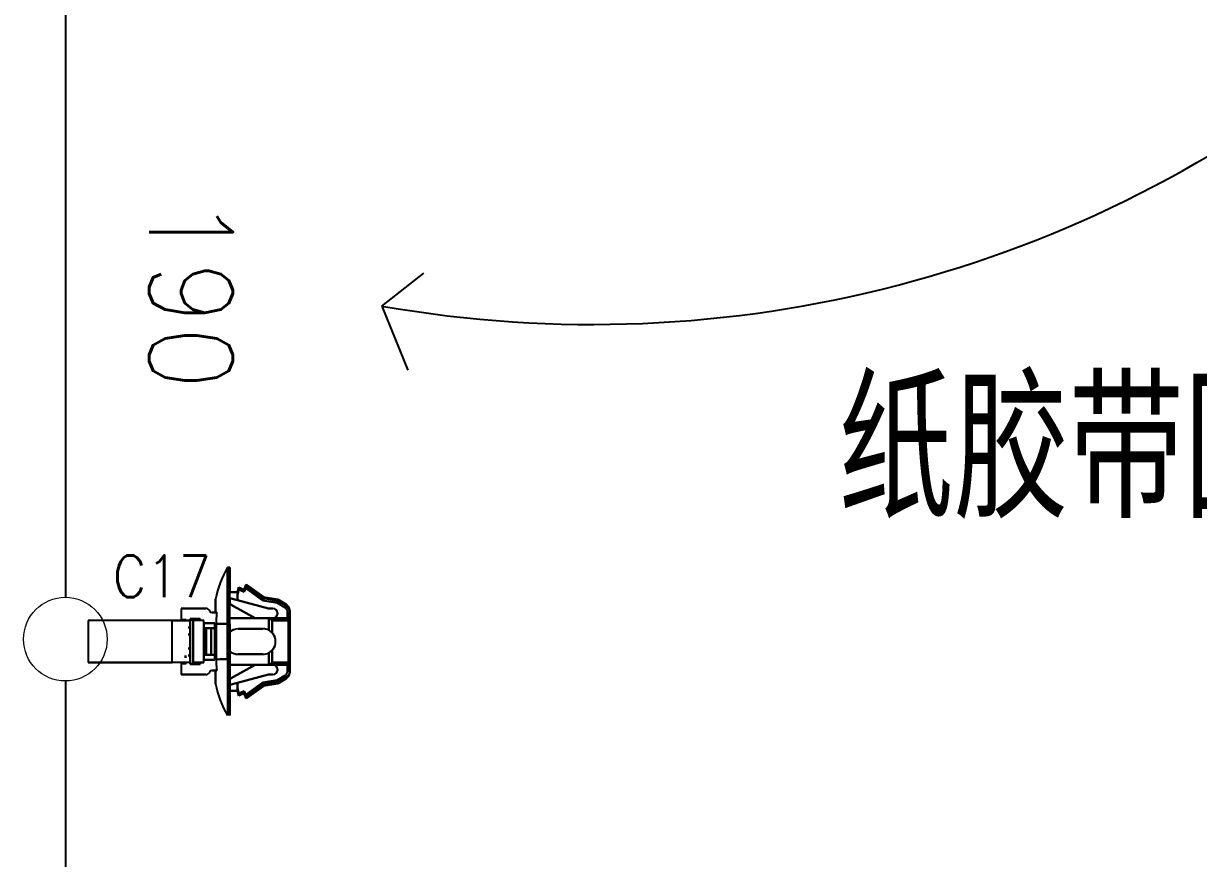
# Model space of a CAD drawing. Header units: inches. Extents: x 47316 to 59086, y 3141 to 11743.
# Drawn here: x 50938.4 to 51008.5, y 4554.4 to 4604.3 of the extents above; entities that cross this region are included whole.
import ezdxf

# ---------------------------------------------------------------- set-up
doc = ezdxf.new("R2010")
doc.units = ezdxf.units.IN
doc.header["$MEASUREMENT"] = 0
doc.layers.add('_BLACK_HOLE', color=7, linetype='Continuous')
doc.styles.add('MtX_SimSun', font='')
doc.styles.get("Standard").update_dxf_attribs({"font": ''})
doc.styles.get('MtX_SimSun').set_extended_font_data('SimSun')
doc.styles.get('Standard').set_extended_font_data('SimSun')
doc.linetypes.add('_VH_OTCON', pattern='A,0.0001,[7,VeSys.shx,S=0.1,R=0,X=0,Y=0],-0.4,[7,VeSys.shx,S=0.1,R=0,X=0,Y=0],-0.4,["X",Standard,S=1,R=0,X=-0.5,Y=-0.5],-0.0001,[7,VeSys.shx,S=0.1,R=0,X=0,Y=0],-0.4', length=1.2002)

msp = doc.modelspace()

# ---------------------------------------------------------------- linework, layer by layer
at = {"layer": '_BLACK_HOLE', "linetype": '_VH_OTCON', "lineweight": -3, "ltscale": 5}
for p, q in [((50940.86, 4607.647), (50940.856, 4570.051)), ((50940.855, 4565.051), (50940.855, 4524.049))]:
    msp.add_line(p, q, dxfattribs=at)
at = {"layer": '_BLACK_HOLE', "lineweight": -2}
for q in [(50962.266, 4589.429), (50961.304, 4583.616)]:
    msp.add_line((50959.765, 4587.455), q, dxfattribs=at)
at = {"layer": '_BLACK_HOLE', "ltscale": 0.0075}
for p, q in [((50950.548, 4571.83), (50950.674, 4571.83)), ((50950.674, 4571.83), (50950.548, 4571.83)), ((50954.253, 4569.151), (50954.126, 4569.151)), ((50954.253, 4569.151), (50954.126, 4569.151)), ((50948.19, 4568.251), (50948.317, 4568.251)), ((50948.317, 4568.251), (50948.19, 4568.251)), ((50950.674, 4568.462), (50950.548, 4568.462)), ((50950.548, 4568.462), (50950.674, 4568.462)), ((50948.317, 4567.83), (50948.19, 4567.83)), ((50948.19, 4567.83), (50948.317, 4567.83)), ((50948.023, 4566.57), (50948.023, 4566.443)), ((50948.023, 4566.443), (50948.023, 4566.57)), ((50948.19, 4566.989), (50948.317, 4566.989)), ((50948.317, 4566.989), (50948.19, 4566.989)), ((50948.317, 4566.568), (50948.19, 4566.568)), ((50948.19, 4566.568), (50948.317, 4566.568)), ((50950.548, 4566.357), (50950.674, 4566.357)), ((50950.674, 4566.357), (50950.548, 4566.357)), ((50954.253, 4566.02), (50954.126, 4566.02)), ((50954.126, 4565.668), (50954.253, 4565.668)), ((50954.126, 4565.668), (50954.253, 4565.668))]:
    msp.add_line(p, q, dxfattribs=at)
at = {"layer": '_BLACK_HOLE', "ltscale": 0.2}
for p, q in [((50950.548, 4571.83), (50950.548, 4568.462)), ((50950.548, 4568.462), (50950.548, 4571.83)), ((50950.674, 4568.462), (50950.674, 4571.83)), ((50950.674, 4568.462), (50950.674, 4571.83)), ((50950.548, 4566.357), (50950.548, 4562.989)), ((50950.548, 4566.357), (50950.548, 4562.989)), ((50950.674, 4566.357), (50950.674, 4562.989)), ((50950.674, 4562.989), (50950.674, 4566.357))]:
    msp.add_line(p, q, dxfattribs=at)
at = {"layer": '_BLACK_HOLE', "ltscale": 0.087396}
for p, q in [((50950.674, 4571.83), (50950.674, 4570.358)), ((50950.674, 4571.83), (50950.674, 4570.358)), ((50950.674, 4562.989), (50950.674, 4564.461))]:
    msp.add_line(p, q, dxfattribs=at)
at = {"layer": '_BLACK_HOLE', "ltscale": 0.019025}
msp.add_line((50951.537, 4570.525), (50951.664, 4570.819), dxfattribs=at)
at = {"layer": '_BLACK_HOLE', "ltscale": 0.006177}
msp.add_line((50951.664, 4570.715), (50951.664, 4570.819), dxfattribs=at)
at = {"layer": '_BLACK_HOLE', "ltscale": 0.006165}
for p, q in [((50951.664, 4570.819), (50951.664, 4570.715)), ((50952.695, 4570.083), (50952.695, 4569.979)), ((50952.695, 4570.083), (50952.695, 4569.979))]:
    msp.add_line(p, q, dxfattribs=at)
at = {"layer": '_BLACK_HOLE', "ltscale": 0.075271}
for p, q in [((50951.664, 4570.819), (50952.695, 4570.083)), ((50952.695, 4569.979), (50951.664, 4570.715)), ((50951.664, 4564.104), (50952.695, 4564.84)), ((50952.695, 4564.84), (50951.664, 4564.104)), ((50952.695, 4564.736), (50951.664, 4564))]:
    msp.add_line(p, q, dxfattribs=at)
at = {"layer": '_BLACK_HOLE', "ltscale": 0.027499}
for p, q in [((50951.137, 4570.356), (50950.674, 4570.356)), ((50950.674, 4570.356), (50951.137, 4570.356)), ((50951.137, 4564.463), (50950.674, 4564.463)), ((50950.674, 4564.463), (50951.137, 4564.463))]:
    msp.add_line(p, q, dxfattribs=at)
at = {"layer": '_BLACK_HOLE', "ltscale": 0.018174}
msp.add_line((50951.137, 4570.356), (50951.222, 4570.651), dxfattribs=at)
at = {"layer": '_BLACK_HOLE', "ltscale": 0.018199}
for p, q in [((50951.137, 4570.214), (50951.222, 4570.509)), ((50951.222, 4570.509), (50951.137, 4570.214)), ((50951.137, 4564.605), (50951.222, 4564.31)), ((50951.222, 4564.31), (50951.137, 4564.605))]:
    msp.add_line(p, q, dxfattribs=at)
at = {"layer": '_BLACK_HOLE', "ltscale": 0.00033}
for p, q in [((50951.137, 4570.351), (50951.137, 4570.356)), ((50951.537, 4570.525), (50951.537, 4570.519)), ((50951.137, 4564.463), (50951.137, 4564.468))]:
    msp.add_line(p, q, dxfattribs=at)
at = {"layer": '_BLACK_HOLE', "ltscale": 0.008441}
for p, q in [((50951.137, 4570.356), (50951.137, 4570.214)), ((50951.137, 4570.214), (50951.137, 4570.356)), ((50951.537, 4570.525), (50951.537, 4570.383))]:
    msp.add_line(p, q, dxfattribs=at)
at = {"layer": '_BLACK_HOLE', "ltscale": 0.008432}
msp.add_line((50951.137, 4570.214), (50951.137, 4570.356), dxfattribs=at)
at = {"layer": '_BLACK_HOLE', "ltscale": 0.000342}
for p, q in [((50951.137, 4570.356), (50951.137, 4570.351)), ((50951.137, 4564.468), (50951.137, 4564.463))]:
    msp.add_line(p, q, dxfattribs=at)
at = {"layer": '_BLACK_HOLE', "ltscale": 0.000286}
for p, q in [((50951.139, 4570.355), (50951.137, 4570.351)), ((50951.137, 4570.351), (50951.139, 4570.355))]:
    msp.add_line(p, q, dxfattribs=at)
at = {"layer": '_BLACK_HOLE', "ltscale": 0.002209}
msp.add_line((50951.138, 4570.314), (50951.137, 4570.351), dxfattribs=at)
at = {"layer": '_BLACK_HOLE', "ltscale": 0.003674}
for p, q in [((50951.137, 4570.351), (50951.137, 4570.289)), ((50951.137, 4564.53), (50951.137, 4564.468))]:
    msp.add_line(p, q, dxfattribs=at)
at = {"layer": '_BLACK_HOLE', "ltscale": 0.00434}
msp.add_line((50951.137, 4570.289), (50951.137, 4570.216), dxfattribs=at)
at = {"layer": '_BLACK_HOLE', "ltscale": 0.019785}
for p, q in [((50951.137, 4569.881), (50951.137, 4570.214)), ((50951.137, 4570.214), (50951.137, 4569.881)), ((50951.137, 4564.938), (50951.137, 4564.605)), ((50951.137, 4564.605), (50951.137, 4564.938))]:
    msp.add_line(p, q, dxfattribs=at)
at = {"layer": '_BLACK_HOLE', "ltscale": 0.000925}
msp.add_line((50951.222, 4570.651), (50951.222, 4570.635), dxfattribs=at)
at = {"layer": '_BLACK_HOLE', "ltscale": 0.020195}
for p, q in [((50951.222, 4570.651), (50951.537, 4570.525)), ((50951.222, 4570.509), (50951.537, 4570.383)), ((50951.537, 4570.383), (50951.222, 4570.509)), ((50951.222, 4564.31), (50951.537, 4564.436)), ((50951.537, 4564.436), (50951.222, 4564.31)), ((50951.537, 4564.294), (50951.222, 4564.168))]:
    msp.add_line(p, q, dxfattribs=at)
at = {"layer": '_BLACK_HOLE', "ltscale": 0.000912}
for p, q in [((50951.222, 4570.635), (50951.222, 4570.651)), ((50951.537, 4564.295), (50951.537, 4564.31))]:
    msp.add_line(p, q, dxfattribs=at)
at = {"layer": '_BLACK_HOLE', "ltscale": 0.002823}
msp.add_line((50951.222, 4570.635), (50951.222, 4570.588), dxfattribs=at)
at = {"layer": '_BLACK_HOLE', "ltscale": 0.00282}
for p, q in [((50951.222, 4570.588), (50951.222, 4570.635)), ((50951.537, 4564.31), (50951.537, 4564.357))]:
    msp.add_line(p, q, dxfattribs=at)
at = {"layer": '_BLACK_HOLE', "ltscale": 0.004681}
for p, q in [((50951.222, 4570.588), (50951.222, 4570.509)), ((50951.222, 4570.509), (50951.222, 4570.588))]:
    msp.add_line(p, q, dxfattribs=at)
at = {"layer": '_BLACK_HOLE', "ltscale": 0.013619}
for p, q in [((50951.537, 4570.383), (50951.628, 4570.593)), ((50951.628, 4570.593), (50951.537, 4570.383)), ((50951.537, 4564.436), (50951.628, 4564.226)), ((50951.628, 4564.226), (50951.537, 4564.436))]:
    msp.add_line(p, q, dxfattribs=at)
at = {"layer": '_BLACK_HOLE', "ltscale": 0.000327}
msp.add_line((50951.537, 4570.519), (50951.537, 4570.525), dxfattribs=at)
at = {"layer": '_BLACK_HOLE', "ltscale": 0.008429}
for p, q in [((50951.537, 4570.383), (50951.537, 4570.525)), ((50951.222, 4564.31), (50951.222, 4564.168))]:
    msp.add_line(p, q, dxfattribs=at)
at = {"layer": '_BLACK_HOLE', "ltscale": 0.001593}
msp.add_line((50951.538, 4570.492), (50951.537, 4570.519), dxfattribs=at)
at = {"layer": '_BLACK_HOLE', "ltscale": 0.003809}
msp.add_line((50951.537, 4570.519), (50951.537, 4570.455), dxfattribs=at)
at = {"layer": '_BLACK_HOLE', "ltscale": 0.004291}
msp.add_line((50951.537, 4570.455), (50951.537, 4570.383), dxfattribs=at)
at = {"layer": '_BLACK_HOLE', "ltscale": 0.074459}
for p, q in [((50951.628, 4570.593), (50952.648, 4569.865)), ((50952.648, 4569.865), (50951.628, 4570.593)), ((50951.628, 4564.226), (50952.648, 4564.954)), ((50952.648, 4564.954), (50951.628, 4564.226))]:
    msp.add_line(p, q, dxfattribs=at)
at = {"layer": '_BLACK_HOLE', "ltscale": 0.075264}
msp.add_line((50952.695, 4569.979), (50951.664, 4570.715), dxfattribs=at)
at = {"layer": '_BLACK_HOLE', "ltscale": 0.05076}
for p, q in [((50952.695, 4570.083), (50953.537, 4569.935)), ((50953.537, 4564.884), (50952.695, 4564.736))]:
    msp.add_line(p, q, dxfattribs=at)
at = {"layer": '_BLACK_HOLE', "ltscale": 0.039999}
for p, q in [((50947.769, 4569.388), (50947.769, 4568.715)), ((50947.769, 4569.388), (50947.769, 4568.715)), ((50947.769, 4566.104), (50947.769, 4565.431)), ((50947.769, 4566.104), (50947.769, 4565.431))]:
    msp.add_line(p, q, dxfattribs=at)
at = {"layer": '_BLACK_HOLE', "ltscale": 0.022501}
for p, q in [((50947.769, 4569.388), (50948.148, 4569.388)), ((50948.148, 4569.388), (50947.769, 4569.388)), ((50947.769, 4565.431), (50948.148, 4565.431)), ((50947.769, 4565.431), (50948.148, 4565.431))]:
    msp.add_line(p, q, dxfattribs=at)
at = {"layer": '_BLACK_HOLE', "ltscale": 0.064999}
for p, q in [((50948.148, 4569.388), (50949.243, 4569.388)), ((50949.243, 4569.388), (50948.148, 4569.388)), ((50948.148, 4565.431), (50949.243, 4565.431)), ((50948.148, 4565.431), (50949.243, 4565.431))]:
    msp.add_line(p, q, dxfattribs=at)
at = {"layer": '_BLACK_HOLE', "ltscale": 0.047501}
for p, q in [((50949.832, 4569.136), (50949.832, 4569.935)), ((50949.832, 4569.935), (50949.832, 4569.136)), ((50949.832, 4564.884), (50949.832, 4565.683)), ((50949.832, 4565.683), (50949.832, 4564.884))]:
    msp.add_line(p, q, dxfattribs=at)
at = {"layer": '_BLACK_HOLE', "ltscale": 0.020602}
for p, q in [((50950.674, 4570.004), (50950.674, 4569.657)), ((50950.674, 4570.004), (50950.674, 4569.657)), ((50950.674, 4564.815), (50950.674, 4565.162))]:
    msp.add_line(p, q, dxfattribs=at)
at = {"layer": '_BLACK_HOLE', "ltscale": 0.028456}
for p, q in [((50951.137, 4569.881), (50950.674, 4570.004)), ((50950.674, 4570.004), (50951.137, 4569.881)), ((50951.137, 4564.938), (50950.674, 4564.815)), ((50950.674, 4564.815), (50951.137, 4564.938))]:
    msp.add_line(p, q, dxfattribs=at)
at = {"layer": '_BLACK_HOLE', "ltscale": 0.015242}
for p, q in [((50950.898, 4569.529), (50950.674, 4569.655)), ((50950.674, 4565.164), (50950.898, 4565.29))]:
    msp.add_line(p, q, dxfattribs=at)
at = {"layer": '_BLACK_HOLE', "ltscale": 0.015215}
msp.add_line((50950.674, 4569.655), (50950.897, 4569.529), dxfattribs=at)
at = {"layer": '_BLACK_HOLE', "ltscale": 0.02701}
msp.add_line((50950.897, 4569.529), (50951.293, 4569.305), dxfattribs=at)
at = {"layer": '_BLACK_HOLE', "ltscale": 0.026985}
for p, q in [((50951.293, 4569.305), (50950.898, 4569.529)), ((50950.898, 4565.29), (50951.293, 4565.514))]:
    msp.add_line(p, q, dxfattribs=at)
at = {"layer": '_BLACK_HOLE', "ltscale": 0.11383}
for p, q in [((50952.99, 4569.388), (50951.137, 4569.881)), ((50951.137, 4569.881), (50952.99, 4569.388)), ((50952.99, 4565.431), (50951.137, 4564.938)), ((50951.137, 4564.938), (50952.99, 4565.431))]:
    msp.add_line(p, q, dxfattribs=at)
at = {"layer": '_BLACK_HOLE', "ltscale": 0.064963}
msp.add_line((50951.237, 4569.337), (50952.19, 4568.799), dxfattribs=at)
at = {"layer": '_BLACK_HOLE', "ltscale": 0.004321}
for p, q in [((50952.648, 4569.865), (50952.676, 4569.932)), ((50952.676, 4569.932), (50952.648, 4569.865)), ((50952.676, 4564.887), (50952.648, 4564.954)), ((50952.648, 4564.954), (50952.676, 4564.887))]:
    msp.add_line(p, q, dxfattribs=at)
at = {"layer": '_BLACK_HOLE', "ltscale": 0.051095}
for p, q in [((50952.648, 4569.865), (50953.496, 4569.716)), ((50953.496, 4569.716), (50952.648, 4569.865)), ((50952.648, 4564.954), (50953.496, 4565.103)), ((50953.496, 4565.103), (50952.648, 4564.954))]:
    msp.add_line(p, q, dxfattribs=at)
at = {"layer": '_BLACK_HOLE', "ltscale": 0.000205}
for p, q in [((50952.676, 4569.932), (50952.677, 4569.935)), ((50952.677, 4569.935), (50952.676, 4569.932)), ((50952.677, 4564.884), (50952.676, 4564.887)), ((50952.676, 4564.887), (50952.677, 4564.884))]:
    msp.add_line(p, q, dxfattribs=at)
at = {"layer": '_BLACK_HOLE', "ltscale": 0.002621}
for p, q in [((50952.677, 4569.935), (50952.694, 4569.976)), ((50952.694, 4569.976), (50952.677, 4569.935)), ((50952.694, 4564.843), (50952.677, 4564.884)), ((50952.677, 4564.884), (50952.694, 4564.843))]:
    msp.add_line(p, q, dxfattribs=at)
at = {"layer": '_BLACK_HOLE', "ltscale": 0.050773}
for p, q in [((50953.537, 4569.828), (50952.694, 4569.976)), ((50952.694, 4564.843), (50953.537, 4564.991)), ((50953.537, 4564.991), (50952.694, 4564.843))]:
    msp.add_line(p, q, dxfattribs=at)
at = {"layer": '_BLACK_HOLE', "ltscale": 0.050769}
msp.add_line((50953.537, 4569.828), (50952.695, 4569.978), dxfattribs=at)
at = {"layer": '_BLACK_HOLE', "ltscale": 0.014999}
for p, q in [((50953.242, 4569.388), (50952.99, 4569.388)), ((50953.242, 4569.388), (50952.99, 4569.388)), ((50952.99, 4569.388), (50953.242, 4569.388)), ((50953.242, 4565.431), (50952.99, 4565.431)), ((50952.99, 4565.431), (50953.242, 4565.431))]:
    msp.add_line(p, q, dxfattribs=at)
at = {"layer": '_BLACK_HOLE', "ltscale": 0.004276}
for p, q in [((50953.521, 4569.784), (50953.496, 4569.716)), ((50953.496, 4569.716), (50953.52, 4569.784)), ((50953.52, 4565.035), (50953.496, 4565.103)), ((50953.496, 4565.103), (50953.521, 4565.035))]:
    msp.add_line(p, q, dxfattribs=at)
at = {"layer": '_BLACK_HOLE', "ltscale": 0.0329}
for p, q in [((50953.496, 4569.716), (50953.973, 4569.435)), ((50953.973, 4569.435), (50953.496, 4569.716)), ((50953.496, 4565.103), (50953.973, 4565.384)), ((50953.973, 4565.384), (50953.496, 4565.103))]:
    msp.add_line(p, q, dxfattribs=at)
at = {"layer": '_BLACK_HOLE', "ltscale": 0.002806}
for p, q in [((50953.52, 4569.784), (50953.537, 4569.828)), ((50953.537, 4564.991), (50953.52, 4565.035))]:
    msp.add_line(p, q, dxfattribs=at)
at = {"layer": '_BLACK_HOLE', "ltscale": 0.00266}
for p, q in [((50953.537, 4569.828), (50953.522, 4569.786)), ((50953.522, 4565.033), (50953.537, 4564.991))]:
    msp.add_line(p, q, dxfattribs=at)
at = {"layer": '_BLACK_HOLE', "ltscale": 0.006219}
msp.add_line((50953.537, 4569.83), (50953.537, 4569.935), dxfattribs=at)
at = {"layer": '_BLACK_HOLE', "ltscale": 0.006223}
for p, q in [((50953.537, 4569.935), (50953.537, 4569.83)), ((50953.537, 4564.884), (50953.537, 4564.989)), ((50953.537, 4564.884), (50953.537, 4564.989))]:
    msp.add_line(p, q, dxfattribs=at)
at = {"layer": '_BLACK_HOLE', "ltscale": 0.034946}
for p, q in [((50953.537, 4569.935), (50954.044, 4569.637)), ((50954.044, 4565.182), (50953.537, 4564.884))]:
    msp.add_line(p, q, dxfattribs=at)
at = {"layer": '_BLACK_HOLE', "ltscale": 0.000128}
for p, q in [((50953.537, 4569.83), (50953.537, 4569.828)), ((50953.537, 4569.828), (50953.537, 4569.83)), ((50953.537, 4564.991), (50953.537, 4564.989))]:
    msp.add_line(p, q, dxfattribs=at)
at = {"layer": '_BLACK_HOLE', "ltscale": 0.034208}
for p, q in [((50954.034, 4569.538), (50953.537, 4569.83)), ((50954.034, 4565.281), (50953.537, 4564.989))]:
    msp.add_line(p, q, dxfattribs=at)
at = {"layer": '_BLACK_HOLE', "ltscale": 0.034163}
for p, q in [((50954.034, 4569.538), (50953.537, 4569.828)), ((50953.537, 4564.991), (50954.034, 4565.281))]:
    msp.add_line(p, q, dxfattribs=at)
at = {"layer": '_BLACK_HOLE', "ltscale": 0.007092}
for p, q in [((50954.034, 4569.538), (50953.973, 4569.435)), ((50953.973, 4569.435), (50954.034, 4569.538)), ((50953.973, 4565.384), (50954.034, 4565.281)), ((50954.034, 4565.281), (50953.973, 4565.384))]:
    msp.add_line(p, q, dxfattribs=at)
at = {"layer": '_BLACK_HOLE', "ltscale": 0.00587}
msp.add_line((50954.045, 4569.637), (50954.034, 4569.538), dxfattribs=at)
at = {"layer": '_BLACK_HOLE', "ltscale": 0.005865}
for p, q in [((50954.034, 4569.538), (50954.045, 4569.636)), ((50954.045, 4565.183), (50954.034, 4565.281))]:
    msp.add_line(p, q, dxfattribs=at)
at = {"layer": '_BLACK_HOLE'}
for p, q in [((50954.034, 4569.538), (50954.125, 4569.467)), ((50954.034, 4569.538), (50954.11, 4569.482)), ((50954.11, 4569.482), (50954.172, 4569.411)), ((50954.125, 4569.467), (50954.194, 4569.374)), ((50954.172, 4569.411), (50954.225, 4569.308)), ((50954.194, 4569.374), (50954.237, 4569.267)), ((50954.225, 4569.308), (50954.253, 4569.151)), ((50954.237, 4569.267), (50954.253, 4569.151)), ((50953.213, 4567.92), (50953.32, 4567.769)), ((50953.32, 4567.769), (50953.36, 4567.683)), ((50953.32, 4567.05), (50953.213, 4566.899)), ((50953.36, 4567.136), (50953.32, 4567.05)), ((50954.142, 4565.37), (50954.034, 4565.281)), ((50954.125, 4565.352), (50954.034, 4565.281)), ((50954.193, 4565.444), (50954.125, 4565.352)), ((50954.196, 4565.447), (50954.142, 4565.37)), ((50954.237, 4565.552), (50954.193, 4565.444)), ((50954.238, 4565.554), (50954.196, 4565.447)), ((50954.253, 4565.668), (50954.237, 4565.552)), ((50954.253, 4565.668), (50954.238, 4565.554))]:
    msp.add_line(p, q, dxfattribs=at)
at = {"layer": '_BLACK_HOLE', "ltscale": 0.378893}
msp.add_line((50947.226, 4568.672), (50942.226, 4568.672), dxfattribs=at)
at = {"layer": '_BLACK_HOLE', "ltscale": 0.15}
for p, q in [((50942.226, 4568.672), (50942.226, 4566.147)), ((50947.226, 4566.147), (50947.226, 4568.672)), ((50947.226, 4566.147), (50947.226, 4568.672)), ((50948.485, 4568.672), (50948.485, 4566.147)), ((50948.485, 4566.147), (50948.485, 4568.672)), ((50949.117, 4566.147), (50949.117, 4568.672)), ((50949.117, 4566.147), (50949.117, 4568.672)), ((50954.189, 4568.672), (50954.189, 4566.147)), ((50954.189, 4566.147), (50954.189, 4568.672))]:
    msp.add_line(p, q, dxfattribs=at)
at = {"layer": '_BLACK_HOLE', "ltscale": 0.37888}
msp.add_line((50947.226, 4568.672), (50942.226, 4568.672), dxfattribs=at)
at = {"layer": '_BLACK_HOLE', "ltscale": 0.0644}
for p, q in [((50947.226, 4568.672), (50948.311, 4568.672)), ((50948.311, 4568.672), (50947.226, 4568.672)), ((50948.311, 4566.147), (50947.226, 4566.147)), ((50948.311, 4566.147), (50947.226, 4566.147))]:
    msp.add_line(p, q, dxfattribs=at)
at = {"layer": '_BLACK_HOLE', "ltscale": 0.0175}
for p, q in [((50947.769, 4568.715), (50948.064, 4568.715)), ((50948.064, 4568.715), (50947.769, 4568.715)), ((50947.769, 4566.104), (50948.064, 4566.104)), ((50947.769, 4566.104), (50948.064, 4566.104)), ((50948.064, 4566.104), (50947.769, 4566.104))]:
    msp.add_line(p, q, dxfattribs=at)
at = {"layer": '_BLACK_HOLE', "ltscale": 0.002499}
for p, q in [((50947.769, 4568.715), (50947.769, 4568.672)), ((50948.064, 4568.672), (50948.064, 4568.715)), ((50948.064, 4568.715), (50948.064, 4568.672)), ((50948.317, 4568.757), (50948.317, 4568.715)), ((50948.317, 4568.715), (50948.317, 4568.757)), ((50948.317, 4568.715), (50948.317, 4568.757)), ((50948.864, 4568.672), (50948.864, 4568.715)), ((50948.864, 4568.715), (50948.864, 4568.672)), ((50948.864, 4568.672), (50948.864, 4568.715)), ((50947.769, 4566.147), (50947.769, 4566.104)), ((50948.064, 4566.104), (50948.064, 4566.147)), ((50948.064, 4566.147), (50948.064, 4566.104)), ((50948.317, 4566.062), (50948.317, 4566.104)), ((50948.317, 4566.062), (50948.317, 4566.104)), ((50948.864, 4566.104), (50948.864, 4566.147)), ((50948.864, 4566.147), (50948.864, 4566.104)), ((50948.864, 4566.104), (50948.864, 4566.147))]:
    msp.add_line(p, q, dxfattribs=at)
at = {"layer": '_BLACK_HOLE', "ltscale": 2.6e-05}
for p, q in [((50947.769, 4568.715), (50947.77, 4568.715)), ((50947.77, 4566.104), (50947.769, 4566.104))]:
    msp.add_line(p, q, dxfattribs=at)
at = {"layer": '_BLACK_HOLE', "ltscale": 0.035001}
for p, q in [((50948.906, 4568.757), (50948.317, 4568.757)), ((50948.906, 4568.757), (50948.317, 4568.757)), ((50948.317, 4568.757), (50948.906, 4568.757)), ((50948.317, 4566.062), (50948.906, 4566.062)), ((50948.906, 4566.062), (50948.317, 4566.062)), ((50950.674, 4566.357), (50950.085, 4566.357)), ((50950.674, 4566.357), (50950.085, 4566.357))]:
    msp.add_line(p, q, dxfattribs=at)
at = {"layer": '_BLACK_HOLE', "ltscale": 0.032501}
for p, q in [((50948.317, 4568.715), (50948.864, 4568.715)), ((50948.864, 4568.715), (50948.317, 4568.715)), ((50948.317, 4566.104), (50948.864, 4566.104)), ((50948.317, 4566.104), (50948.864, 4566.104))]:
    msp.add_line(p, q, dxfattribs=at)
at = {"layer": '_BLACK_HOLE', "ltscale": 0.154999}
for p, q in [((50948.317, 4566.104), (50948.317, 4568.715)), ((50948.317, 4568.715), (50948.317, 4566.104))]:
    msp.add_line(p, q, dxfattribs=at)
at = {"layer": '_BLACK_HOLE', "ltscale": 0.0375}
for p, q in [((50949.117, 4568.672), (50948.485, 4568.672)), ((50949.117, 4568.672), (50948.485, 4568.672)), ((50948.485, 4566.147), (50949.117, 4566.147)), ((50949.117, 4566.147), (50948.485, 4566.147))]:
    msp.add_line(p, q, dxfattribs=at)
at = {"layer": '_BLACK_HOLE', "ltscale": 0.004999}
for p, q in [((50948.906, 4568.672), (50948.906, 4568.757)), ((50948.906, 4568.757), (50948.906, 4568.672)), ((50948.906, 4566.062), (50948.906, 4566.147)), ((50948.906, 4566.147), (50948.906, 4566.062))]:
    msp.add_line(p, q, dxfattribs=at)
at = {"layer": '_BLACK_HOLE', "ltscale": 0.017476}
for p, q in [((50949.6, 4569.136), (50949.894, 4569.136)), ((50949.6, 4565.683), (50949.894, 4565.683))]:
    msp.add_line(p, q, dxfattribs=at)
at = {"layer": '_BLACK_HOLE', "ltscale": 0.017471}
for p, q in [((50949.894, 4569.136), (50949.6, 4569.136)), ((50949.894, 4565.683), (50949.6, 4565.683))]:
    msp.add_line(p, q, dxfattribs=at)
at = {"layer": '_BLACK_HOLE', "ltscale": 0.00369}
for p, q in [((50949.832, 4569.136), (50949.894, 4569.136)), ((50949.894, 4565.683), (50949.832, 4565.683))]:
    msp.add_line(p, q, dxfattribs=at)
at = {"layer": '_BLACK_HOLE', "ltscale": 0.089999}
for p, q in [((50952.19, 4568.799), (50950.674, 4568.799)), ((50950.674, 4568.799), (50952.19, 4568.799)), ((50950.674, 4566.02), (50952.19, 4566.02)), ((50952.19, 4566.02), (50950.674, 4566.02))]:
    msp.add_line(p, q, dxfattribs=at)
at = {"layer": '_BLACK_HOLE', "ltscale": 0.061156}
for p, q in [((50952.19, 4568.799), (50951.293, 4569.305)), ((50951.293, 4565.514), (50952.19, 4566.02))]:
    msp.add_line(p, q, dxfattribs=at)
at = {"layer": '_BLACK_HOLE', "ltscale": 0.061161}
msp.add_line((50951.293, 4569.305), (50952.19, 4568.799), dxfattribs=at)
at = {"layer": '_BLACK_HOLE', "ltscale": 0.039936}
for p, q in [((50952.862, 4568.799), (50952.19, 4568.799)), ((50952.19, 4568.799), (50952.862, 4568.799)), ((50952.19, 4566.02), (50952.862, 4566.02)), ((50952.862, 4566.02), (50952.19, 4566.02))]:
    msp.add_line(p, q, dxfattribs=at)
at = {"layer": '_BLACK_HOLE', "ltscale": 0.082565}
for p, q in [((50952.862, 4568.799), (50954.253, 4568.799)), ((50954.253, 4568.799), (50952.862, 4568.799)), ((50954.253, 4566.02), (50952.862, 4566.02)), ((50952.862, 4566.02), (50954.253, 4566.02))]:
    msp.add_line(p, q, dxfattribs=at)
at = {"layer": '_BLACK_HOLE', "ltscale": 0.041339}
for p, q in [((50953.004, 4568.081), (50953.004, 4568.777)), ((50953.004, 4568.777), (50953.004, 4568.081)), ((50953.004, 4566.042), (50953.004, 4566.738)), ((50953.004, 4566.738), (50953.004, 4566.042))]:
    msp.add_line(p, q, dxfattribs=at)
at = {"layer": '_BLACK_HOLE', "ltscale": 0.002635}
for p, q in [((50953.004, 4568.777), (50953.045, 4568.762)), ((50953.045, 4566.057), (50953.004, 4566.042))]:
    msp.add_line(p, q, dxfattribs=at)
at = {"layer": '_BLACK_HOLE', "ltscale": 0.002634}
for p, q in [((50953.045, 4568.762), (50953.004, 4568.777)), ((50953.004, 4566.042), (50953.045, 4566.057))]:
    msp.add_line(p, q, dxfattribs=at)
at = {"layer": '_BLACK_HOLE', "ltscale": 0.057954}
for p, q in [((50954.189, 4568.672), (50953.213, 4568.672)), ((50953.213, 4568.672), (50954.189, 4568.672)), ((50953.213, 4566.147), (50954.189, 4566.147)), ((50954.189, 4566.147), (50953.213, 4566.147))]:
    msp.add_line(p, q, dxfattribs=at)
at = {"layer": '_BLACK_HOLE', "ltscale": 0.044711}
for p, q in [((50953.213, 4568.672), (50953.213, 4567.92)), ((50953.213, 4567.92), (50953.213, 4568.672)), ((50953.213, 4566.899), (50953.213, 4566.147)), ((50953.213, 4566.147), (50953.213, 4566.899))]:
    msp.add_line(p, q, dxfattribs=at)
at = {"layer": '_BLACK_HOLE', "ltscale": 0.020941}
for p, q in [((50954.126, 4569.151), (50954.126, 4568.799)), ((50954.126, 4568.799), (50954.126, 4569.151)), ((50954.253, 4569.151), (50954.253, 4568.799)), ((50954.253, 4568.799), (50954.253, 4569.151)), ((50954.126, 4565.668), (50954.126, 4566.02)), ((50954.126, 4566.02), (50954.126, 4565.668)), ((50954.253, 4566.02), (50954.253, 4565.668)), ((50954.253, 4565.668), (50954.253, 4566.02))]:
    msp.add_line(p, q, dxfattribs=at)
at = {"layer": '_BLACK_HOLE', "ltscale": 0.000399}
msp.add_line((50954.252, 4568.777), (50954.253, 4568.784), dxfattribs=at)
at = {"layer": '_BLACK_HOLE', "ltscale": 0.007248}
msp.add_line((50954.253, 4569.151), (50954.253, 4569.273), dxfattribs=at)
at = {"layer": '_BLACK_HOLE', "ltscale": 0.001605}
msp.add_line((50954.253, 4569.24), (50954.253, 4569.267), dxfattribs=at)
at = {"layer": '_BLACK_HOLE', "ltscale": 0.006183}
msp.add_line((50954.253, 4569.256), (50954.253, 4569.151), dxfattribs=at)
at = {"layer": '_BLACK_HOLE', "ltscale": 0.004422}
msp.add_line((50954.253, 4569.152), (50954.253, 4569.226), dxfattribs=at)
at = {"layer": '_BLACK_HOLE', "ltscale": 0.012915}
msp.add_line((50954.253, 4569.226), (50954.253, 4569.009), dxfattribs=at)
at = {"layer": '_BLACK_HOLE', "ltscale": 0.012512}
for p, q in [((50954.253, 4569.009), (50954.253, 4568.798)), ((50954.253, 4566.021), (50954.253, 4565.81))]:
    msp.add_line(p, q, dxfattribs=at)
at = {"layer": '_BLACK_HOLE', "ltscale": 0.000995}
for p, q in [((50954.253, 4568.799), (50954.253, 4568.782)), ((50954.253, 4568.782), (50954.253, 4568.799)), ((50954.253, 4566.037), (50954.253, 4566.02)), ((50954.253, 4566.02), (50954.253, 4566.037))]:
    msp.add_line(p, q, dxfattribs=at)
at = {"layer": '_BLACK_HOLE', "ltscale": 0.163214}
msp.add_line((50954.253, 4568.784), (50954.253, 4566.035), dxfattribs=at)
at = {"layer": '_BLACK_HOLE', "ltscale": 0.163013}
msp.add_line((50954.253, 4566.037), (50954.253, 4568.782), dxfattribs=at)
at = {"layer": '_BLACK_HOLE', "ltscale": 0.000368}
msp.add_line((50948.311, 4568.251), (50948.317, 4568.251), dxfattribs=at)
at = {"layer": '_BLACK_HOLE', "ltscale": 0.025}
for p, q in [((50948.311, 4568.251), (50948.311, 4567.83)), ((50948.311, 4568.251), (50948.311, 4567.83)), ((50948.311, 4566.989), (50948.311, 4566.568)), ((50948.311, 4566.989), (50948.311, 4566.568)), ((50948.317, 4566.989), (50948.317, 4566.568)), ((50948.19, 4565.431), (50947.769, 4565.431))]:
    msp.add_line(p, q, dxfattribs=at)
at = {"layer": '_BLACK_HOLE', "ltscale": 0.023056}
msp.add_line((50948.317, 4568.219), (50948.317, 4567.83), dxfattribs=at)
at = {"layer": '_BLACK_HOLE', "ltscale": 0.040002}
for p, q in [((50949.79, 4568.504), (50949.117, 4568.504)), ((50949.79, 4568.504), (50949.117, 4568.504)), ((50949.117, 4568.504), (50949.79, 4568.504)), ((50949.117, 4566.315), (50949.79, 4566.315)), ((50949.79, 4566.315), (50949.117, 4566.315))]:
    msp.add_line(p, q, dxfattribs=at)
at = {"layer": '_BLACK_HOLE', "ltscale": 0.017502}
for p, q in [((50949.117, 4568.504), (50949.117, 4568.209)), ((50949.117, 4566.61), (50949.117, 4566.315))]:
    msp.add_line(p, q, dxfattribs=at)
at = {"layer": '_BLACK_HOLE', "ltscale": 0.00087}
for p, q in [((50949.131, 4568.209), (50949.117, 4568.209)), ((50949.117, 4568.209), (50949.131, 4568.209)), ((50949.131, 4566.61), (50949.117, 4566.61)), ((50949.117, 4566.61), (50949.131, 4566.61))]:
    msp.add_line(p, q, dxfattribs=at)
at = {"layer": '_BLACK_HOLE', "ltscale": 0.095001}
for p, q in [((50949.131, 4566.61), (50949.131, 4568.209)), ((50949.131, 4568.209), (50949.131, 4566.61)), ((50949.257, 4566.61), (50949.257, 4568.209)), ((50949.257, 4568.209), (50949.257, 4566.61)), ((50949.557, 4568.209), (50949.557, 4566.61)), ((50949.557, 4566.61), (50949.557, 4568.209)), ((50949.766, 4568.209), (50949.766, 4566.61))]:
    msp.add_line(p, q, dxfattribs=at)
at = {"layer": '_BLACK_HOLE', "ltscale": 0.007443}
for p, q in [((50949.257, 4568.209), (50949.131, 4568.209)), ((50949.131, 4568.209), (50949.257, 4568.209)), ((50949.257, 4566.61), (50949.131, 4566.61)), ((50949.131, 4566.61), (50949.257, 4566.61))]:
    msp.add_line(p, q, dxfattribs=at)
at = {"layer": '_BLACK_HOLE', "ltscale": 0.017839}
for p, q in [((50949.557, 4568.209), (50949.257, 4568.209)), ((50949.257, 4568.209), (50949.557, 4568.209)), ((50949.557, 4566.61), (50949.257, 4566.61)), ((50949.257, 4566.61), (50949.557, 4566.61))]:
    msp.add_line(p, q, dxfattribs=at)
at = {"layer": '_BLACK_HOLE', "ltscale": 0.012407}
for p, q in [((50949.766, 4568.209), (50949.557, 4568.209)), ((50949.766, 4566.61), (50949.557, 4566.61))]:
    msp.add_line(p, q, dxfattribs=at)
at = {"layer": '_BLACK_HOLE', "ltscale": 0.013841}
for p, q in [((50949.557, 4568.209), (50949.79, 4568.209)), ((50949.79, 4566.61), (50949.557, 4566.61))]:
    msp.add_line(p, q, dxfattribs=at)
at = {"layer": '_BLACK_HOLE', "ltscale": 0.001447}
msp.add_line((50949.766, 4568.209), (50949.79, 4568.209), dxfattribs=at)
at = {"layer": '_BLACK_HOLE', "ltscale": 0.129999}
for p, q in [((50949.79, 4566.315), (50949.79, 4568.504)), ((50949.79, 4568.504), (50949.79, 4566.315))]:
    msp.add_line(p, q, dxfattribs=at)
at = {"layer": '_BLACK_HOLE', "ltscale": 0.040569}
for p, q in [((50950.548, 4568.462), (50949.865, 4568.462)), ((50949.865, 4566.357), (50950.548, 4566.357))]:
    msp.add_line(p, q, dxfattribs=at)
at = {"layer": '_BLACK_HOLE', "ltscale": 0.125}
for p, q in [((50949.865, 4568.462), (50949.865, 4566.357)), ((50949.865, 4566.357), (50949.865, 4568.462)), ((50950.548, 4568.462), (50950.548, 4566.357)), ((50950.548, 4566.357), (50950.548, 4568.462)), ((50950.674, 4568.462), (50950.674, 4566.357)), ((50950.674, 4566.357), (50950.674, 4568.462))]:
    msp.add_line(p, q, dxfattribs=at)
at = {"layer": '_BLACK_HOLE', "ltscale": 0.040567}
for p, q in [((50949.865, 4568.462), (50950.548, 4568.462)), ((50949.865, 4566.357), (50950.548, 4566.357))]:
    msp.add_line(p, q, dxfattribs=at)
at = {"layer": '_BLACK_HOLE', "ltscale": 0.02751}
msp.add_line((50950.548, 4568.462), (50950.085, 4568.462), dxfattribs=at)
msp.add_line((50950.548, 4568.462), (50950.085, 4568.462), dxfattribs=at)
at = {"layer": '_BLACK_HOLE', "ltscale": 0.0875}
for p, q in [((50951.18, 4568.167), (50952.653, 4568.167)), ((50952.653, 4568.167), (50951.18, 4568.167)), ((50952.653, 4568.167), (50951.18, 4568.167)), ((50952.653, 4566.652), (50951.18, 4566.652)), ((50951.18, 4566.652), (50952.653, 4566.652)), ((50950.674, 4564.463), (50950.674, 4562.989))]:
    msp.add_line(p, q, dxfattribs=at)
at = {"layer": '_BLACK_HOLE', "ltscale": 0.000598}
msp.add_line((50953.213, 4567.919), (50953.207, 4567.927), dxfattribs=at)
at = {"layer": '_BLACK_HOLE', "ltscale": 0.000322}
msp.add_line((50948.317, 4566.989), (50948.311, 4566.989), dxfattribs=at)
at = {"layer": '_BLACK_HOLE', "ltscale": 0.023952}
msp.add_line((50949.52, 4566.61), (50949.117, 4566.61), dxfattribs=at)
at = {"layer": '_BLACK_HOLE', "ltscale": 0.014789}
msp.add_line((50949.541, 4566.61), (50949.79, 4566.61), dxfattribs=at)
at = {"layer": '_BLACK_HOLE', "ltscale": 0.001863}
msp.add_line((50953.193, 4566.877), (50953.214, 4566.9), dxfattribs=at)
at = {"layer": '_BLACK_HOLE', "ltscale": 0.000505}
msp.add_line((50953.213, 4566.899), (50953.208, 4566.893), dxfattribs=at)
at = {"layer": '_BLACK_HOLE', "ltscale": 0.378897}
msp.add_line((50942.226, 4566.147), (50947.226, 4566.147), dxfattribs=at)
at = {"layer": '_BLACK_HOLE', "ltscale": 0.315749}
msp.add_line((50942.226, 4566.147), (50946.794, 4566.147), dxfattribs=at)
at = {"layer": '_BLACK_HOLE', "ltscale": 0.378905}
msp.add_line((50947.226, 4566.147), (50942.226, 4566.147), dxfattribs=at)
at = {"layer": '_BLACK_HOLE', "ltscale": 0.315758}
msp.add_line((50942.226, 4566.147), (50946.794, 4566.147), dxfattribs=at)
at = {"layer": '_BLACK_HOLE', "ltscale": 0.026669}
msp.add_line((50945.662, 4566.147), (50946.112, 4566.147), dxfattribs=at)
at = {"layer": '_BLACK_HOLE', "ltscale": 0.108633}
msp.add_line((50947.769, 4566.147), (50945.94, 4566.147), dxfattribs=at)
at = {"layer": '_BLACK_HOLE', "ltscale": 0.076392}
msp.add_line((50947.227, 4566.147), (50945.94, 4566.147), dxfattribs=at)
at = {"layer": '_BLACK_HOLE', "ltscale": 0.098454}
msp.add_line((50947.769, 4566.147), (50946.112, 4566.147), dxfattribs=at)
at = {"layer": '_BLACK_HOLE', "ltscale": 0.057913}
msp.add_line((50947.769, 4566.147), (50946.794, 4566.147), dxfattribs=at)
at = {"layer": '_BLACK_HOLE', "ltscale": 0.021939}
msp.add_line((50948.317, 4566.104), (50948.686, 4566.104), dxfattribs=at)
at = {"layer": '_BLACK_HOLE', "ltscale": 0.000629}
msp.add_line((50948.317, 4566.073), (50948.317, 4566.062), dxfattribs=at)
at = {"layer": '_BLACK_HOLE', "ltscale": 0.010562}
msp.add_line((50948.864, 4566.104), (50948.686, 4566.104), dxfattribs=at)
at = {"layer": '_BLACK_HOLE', "ltscale": 0.002502}
msp.add_line((50948.906, 4566.147), (50948.864, 4566.147), dxfattribs=at)
at = {"layer": '_BLACK_HOLE', "ltscale": 0.065039}
msp.add_line((50952.19, 4566.02), (50951.236, 4565.482), dxfattribs=at)
at = {"layer": '_BLACK_HOLE', "ltscale": 0.06116}
msp.add_line((50952.19, 4566.02), (50951.293, 4565.514), dxfattribs=at)
at = {"layer": '_BLACK_HOLE', "ltscale": 0.040697}
msp.add_line((50952.033, 4566.02), (50951.348, 4566.02), dxfattribs=at)
at = {"layer": '_BLACK_HOLE', "ltscale": 0.040701}
msp.add_line((50951.348, 4566.02), (50952.033, 4566.02), dxfattribs=at)
at = {"layer": '_BLACK_HOLE', "ltscale": 0.048712}
msp.add_line((50953.01, 4566.02), (50952.19, 4566.02), dxfattribs=at)
at = {"layer": '_BLACK_HOLE', "ltscale": 0.008279}
msp.add_line((50953.15, 4566.02), (50953.01, 4566.02), dxfattribs=at)
at = {"layer": '_BLACK_HOLE', "ltscale": 0.005516}
msp.add_line((50953.243, 4566.02), (50953.15, 4566.02), dxfattribs=at)
at = {"layer": '_BLACK_HOLE', "ltscale": 0.052501}
msp.add_line((50954.126, 4566.02), (50953.242, 4566.02), dxfattribs=at)
at = {"layer": '_BLACK_HOLE', "ltscale": 0.0625}
msp.add_line((50949.243, 4565.431), (50948.19, 4565.431), dxfattribs=at)
at = {"layer": '_BLACK_HOLE', "ltscale": 0.013786}
msp.add_line((50949.832, 4565.683), (50949.6, 4565.683), dxfattribs=at)
at = {"layer": '_BLACK_HOLE', "ltscale": 0.015289}
msp.add_line((50950.898, 4565.29), (50950.674, 4565.164), dxfattribs=at)
at = {"layer": '_BLACK_HOLE', "ltscale": 0.020749}
msp.add_line((50950.674, 4565.164), (50950.674, 4564.815), dxfattribs=at)
at = {"layer": '_BLACK_HOLE', "ltscale": 0.02697}
msp.add_line((50951.293, 4565.514), (50950.898, 4565.29), dxfattribs=at)
at = {"layer": '_BLACK_HOLE', "ltscale": 0.005864}
msp.add_line((50954.045, 4565.183), (50954.034, 4565.281), dxfattribs=at)
at = {"layer": '_BLACK_HOLE', "ltscale": 0.015717}
msp.add_line((50954.253, 4565.546), (50954.253, 4565.81), dxfattribs=at)
at = {"layer": '_BLACK_HOLE', "ltscale": 0.015729}
msp.add_line((50954.253, 4565.81), (50954.253, 4565.546), dxfattribs=at)
at = {"layer": '_BLACK_HOLE', "ltscale": 0.006299}
msp.add_line((50951.137, 4564.605), (50951.138, 4564.499), dxfattribs=at)
at = {"layer": '_BLACK_HOLE', "ltscale": 0.006305}
msp.add_line((50951.137, 4564.499), (50951.137, 4564.605), dxfattribs=at)
at = {"layer": '_BLACK_HOLE', "ltscale": 0.00329}
msp.add_line((50951.137, 4564.586), (50951.137, 4564.53), dxfattribs=at)
at = {"layer": '_BLACK_HOLE', "ltscale": 0.006641}
msp.add_line((50951.137, 4564.463), (50951.137, 4564.574), dxfattribs=at)
at = {"layer": '_BLACK_HOLE', "ltscale": 0.001825}
msp.add_line((50951.137, 4564.468), (50951.138, 4564.499), dxfattribs=at)
at = {"layer": '_BLACK_HOLE', "ltscale": 0.002142}
msp.add_line((50951.138, 4564.499), (50951.137, 4564.463), dxfattribs=at)
at = {"layer": '_BLACK_HOLE', "ltscale": 0.002136}
msp.add_line((50951.137, 4564.463), (50951.137, 4564.499), dxfattribs=at)
at = {"layer": '_BLACK_HOLE', "ltscale": 0.018183}
msp.add_line((50951.222, 4564.168), (50951.137, 4564.463), dxfattribs=at)
at = {"layer": '_BLACK_HOLE', "ltscale": 0.004715}
msp.add_line((50951.537, 4564.436), (50951.538, 4564.357), dxfattribs=at)
at = {"layer": '_BLACK_HOLE', "ltscale": 0.004687}
msp.add_line((50951.537, 4564.357), (50951.537, 4564.436), dxfattribs=at)
at = {"layer": '_BLACK_HOLE', "ltscale": 0.006168}
for p, q in [((50952.695, 4564.84), (50952.695, 4564.736)), ((50952.695, 4564.736), (50952.695, 4564.84))]:
    msp.add_line(p, q, dxfattribs=at)
at = {"layer": '_BLACK_HOLE', "ltscale": 0.008438}
msp.add_line((50951.222, 4564.168), (50951.222, 4564.31), dxfattribs=at)
at = {"layer": '_BLACK_HOLE', "ltscale": 0.002185}
msp.add_line((50951.222, 4564.238), (50951.222, 4564.201), dxfattribs=at)
at = {"layer": '_BLACK_HOLE', "ltscale": 0.002856}
msp.add_line((50951.537, 4564.3), (50951.538, 4564.348), dxfattribs=at)
at = {"layer": '_BLACK_HOLE', "ltscale": 0.002869}
msp.add_line((50951.537, 4564.348), (50951.537, 4564.3), dxfattribs=at)
at = {"layer": '_BLACK_HOLE', "ltscale": 0.002832}
msp.add_line((50951.538, 4564.357), (50951.538, 4564.309), dxfattribs=at)
at = {"layer": '_BLACK_HOLE', "ltscale": 0.0009}
msp.add_line((50951.538, 4564.309), (50951.538, 4564.294), dxfattribs=at)
at = {"layer": '_BLACK_HOLE', "ltscale": 0.019}
msp.add_line((50951.664, 4564), (50951.538, 4564.294), dxfattribs=at)
at = {"layer": '_BLACK_HOLE', "ltscale": 0.005249}
msp.add_line((50951.664, 4564.016), (50951.663, 4564.104), dxfattribs=at)
at = {"layer": '_BLACK_HOLE', "ltscale": 0.005222}
msp.add_line((50951.664, 4564.016), (50951.664, 4564.104), dxfattribs=at)
at = {"layer": '_BLACK_HOLE', "ltscale": 0.000903}
msp.add_line((50951.664, 4564), (50951.664, 4564.016), dxfattribs=at)
at = {"layer": '_BLACK_HOLE', "ltscale": 0.000916}
msp.add_line((50951.664, 4564.001), (50951.664, 4564.016), dxfattribs=at)
at = {"layer": '_BLACK_HOLE', "ltscale": 4.9e-05}
msp.add_line((50951.664, 4564), (50951.664, 4564.001), dxfattribs=at)
at = {"layer": '_BLACK_HOLE', "ltscale": 4.3e-05}
msp.add_line((50951.664, 4564), (50951.664, 4564), dxfattribs=at)
at = {"layer": '_BLACK_HOLE', "linetype": 'Continuous', "lineweight": 15}
msp.add_circle((50940.855, 4567.551), 2.5, dxfattribs=at)
at = {"layer": '_BLACK_HOLE', "lineweight": -2}
msp.add_arc((50972.318, 4658.638), 72.281, 259.99878, 309.28508, dxfattribs=at)
at = {"layer": '_BLACK_HOLE'}
for centre, radius, start, end in [((50955.237, 4568.976), 5.489, 148.67342, 169.93567), ((50955.237, 4568.976), 5.489, 148.67342, 169.93567), ((50951.045, 4570.846), 0.635, 336.55456, 343.51731), ((50951.017, 4570.856), 0.665, 336.71505, 343.35898), ((50951.462, 4570.731), 0.203, 341.38165, 355.61079), ((50951.458, 4570.731), 0.206, 341.52216, 355.55839), ((50949.243, 4569.136), 0.253, 19.47122, 90.00001), ((50949.243, 4569.136), 0.253, 19.47067, 90.00062), ((50953.242, 4569.093), 0.295, 270.00788, 89.99211), ((50953.242, 4569.093), 0.295, 270.02454, 89.97546), ((50953.824, 4569.182), 0.294, 43.03467, 59.47108), ((50953.732, 4569.064), 0.443, 46.29709, 57.0928), ((50953.808, 4569.168), 0.315, 27.6521, 43.02356), ((50953.827, 4569.182), 0.292, 26.81073, 43.39365), ((50953.823, 4569.269), 0.43, 0.65735, 58.8475), ((50949.601, 4569.262), 0.127, 199.54311, 227.73083), ((50949.601, 4569.263), 0.127, 199.78678, 269.68444), ((50949.6, 4569.262), 0.126, 199.49068, 269.98095), ((50957.595, 4568.463), 7.73, 177.51071, 180.00628), ((50959.742, 4568.424), 9.877, 177.82964, 179.78259), ((50957.217, 4568.482), 7.352, 174.90197, 177.5344), ((50959.541, 4568.321), 9.681, 175.17517, 177.17418), ((50952.863, 4568.323), 0.476, 72.74812, 90.03792), ((50952.867, 4568.346), 0.453, 72.36655, 90.53927), ((50952.706, 4567.944), 0.886, 62.65765, 67.43309), ((50952.703, 4567.936), 0.894, 62.7219, 67.45356), ((50952.484, 4567.523), 1.362, 57.60215, 62.51411), ((50952.496, 4567.544), 1.337, 57.55189, 62.45784), ((50953.788, 4569.157), 0.338, 13.30412, 27.62011), ((50953.804, 4569.163), 0.321, 13.23875, 28.16047), ((50953.767, 4569.152), 0.36, 359.87705, 13.35397), ((50953.597, 4569.135), 0.53, 1.79095, 10.9305), ((50953.874, 4568.954), 0.423, 318.29771, 328.94878), ((50953.863, 4568.961), 0.436, 318.49372, 328.8197), ((50954.088, 4568.824), 0.172, 329.20213, 338.81818), ((50954.088, 4568.823), 0.172, 329.31691, 338.97011), ((50954.192, 4568.785), 0.0611, 337.7787, 357.33327), ((50954.191, 4568.785), 0.0615, 337.72775, 357.12305), ((50951.179, 4567.41), 0.757, 89.97438, 131.80818), ((50951.184, 4567.399), 0.769, 90.32706, 131.51479), ((50951.179, 4567.411), 0.756, 107.70354, 131.84545), ((50952.653, 4567.409), 0.758, 62.4207, 89.99955), ((50952.653, 4567.409), 0.758, 75.51643, 89.99977), ((50952.652, 4567.404), 0.763, 75.39184, 89.95177), ((50952.652, 4567.404), 0.764, 74.73185, 89.94403), ((50952.65, 4567.404), 0.764, 62.39705, 89.7505), ((50952.651, 4567.401), 0.765, 52.95203, 62.57487), ((50952.651, 4567.407), 0.761, 52.68806, 62.37343), ((50952.673, 4567.429), 0.73, 42.19852, 52.97277), ((50952.652, 4567.409), 0.759, 42.33377, 52.70298), ((50952.644, 4567.407), 0.767, 21.09845, 41.99924), ((50952.651, 4567.409), 0.759, 15.00296, 24.16276), ((50952.653, 4567.409), 0.758, 16.51084, 23.46678), ((50952.653, 4567.407), 0.758, 0.21202, 21.35418), ((50952.653, 4567.412), 0.758, 338.64582, 359.78797), ((50952.641, 4567.409), 0.769, 0.06599, 20.90119), ((50952.641, 4567.41), 0.769, 339.10094, 359.93436), ((50951.179, 4567.409), 0.757, 228.18134, 270.02439), ((50951.184, 4567.42), 0.769, 228.48521, 269.67294), ((50951.18, 4567.414), 0.763, 252.08657, 269.95157), ((50952.65, 4567.415), 0.764, 270.2495, 297.60295), ((50952.653, 4567.409), 0.758, 270.00044, 297.57931), ((50952.652, 4567.415), 0.763, 270.04883, 284.39081), ((50952.651, 4567.418), 0.765, 297.42513, 307.04797), ((50952.651, 4567.412), 0.761, 297.62657, 307.31194), ((50952.673, 4567.39), 0.73, 307.02722, 317.80148), ((50952.652, 4567.41), 0.759, 307.29703, 317.66624), ((50952.644, 4567.412), 0.767, 317.99552, 338.90048), ((50952.652, 4567.41), 0.759, 330.06886, 343.56519), ((50959.742, 4566.395), 9.877, 180.21741, 182.17035), ((50957.596, 4566.356), 7.731, 179.99389, 182.48915), ((50959.742, 4566.395), 9.877, 180.21741, 182.17035), ((50957.216, 4566.337), 7.351, 182.46546, 185.09821), ((50959.541, 4566.498), 9.681, 182.82582, 184.82483), ((50952.863, 4566.496), 0.476, 269.96208, 287.25187), ((50952.867, 4566.473), 0.453, 269.45699, 287.63653), ((50952.703, 4566.883), 0.894, 292.5469, 297.27728), ((50952.706, 4566.875), 0.886, 292.56712, 297.34201), ((50952.484, 4567.296), 1.361, 297.48561, 302.39819), ((50952.496, 4567.275), 1.337, 297.54196, 302.44836), ((50953.242, 4565.726), 0.295, 270.00788, 89.99211), ((50953.242, 4565.726), 0.295, 270.02454, 89.97546), ((50953.874, 4565.866), 0.422, 31.0217, 41.69488), ((50953.863, 4565.858), 0.435, 31.19109, 41.53294), ((50954.088, 4565.995), 0.172, 21.18328, 30.79471), ((50954.088, 4565.996), 0.172, 21.0314, 30.67778), ((50954.191, 4566.032), 0.0617, 3.42364, 24.5804), ((50954.191, 4566.031), 0.0623, 3.684, 24.58911), ((50954.192, 4566.034), 0.0611, 2.66699, 22.22325), ((50954.191, 4566.034), 0.0615, 2.87965, 22.2757), ((50949.243, 4565.683), 0.253, 269.99937, 340.52933), ((50949.243, 4565.683), 0.253, 270, 340.52878), ((50949.243, 4565.683), 0.253, 269.99945, 340.52941), ((50949.601, 4565.556), 0.127, 90.31556, 160.21322), ((50949.6, 4565.557), 0.126, 90.01946, 160.50973), ((50949.601, 4565.557), 0.127, 147.04254, 160.45534), ((50953.824, 4565.637), 0.294, 300.53366, 317.00489), ((50953.731, 4565.756), 0.444, 302.94539, 313.70586), ((50953.826, 4565.637), 0.293, 316.65333, 333.18453), ((50953.808, 4565.651), 0.315, 317.01915, 332.38387), ((50953.823, 4565.55), 0.43, 301.1509, 359.34267), ((50953.788, 4565.661), 0.338, 332.41408, 346.73587), ((50953.805, 4565.656), 0.32, 331.84039, 346.75345), ((50953.597, 4565.684), 0.529, 349.11608, 358.23178), ((50953.767, 4565.667), 0.36, 346.68787, 0.11897), ((50955.237, 4565.843), 5.489, 190.06433, 211.32657), ((50951.017, 4563.963), 0.665, 16.63431, 23.28359), ((50951.047, 4563.973), 0.633, 16.45803, 23.45228), ((50951.459, 4564.088), 0.205, 4.41997, 18.48372), ((50951.461, 4564.088), 0.204, 4.51796, 18.63099)]:
    msp.add_arc(centre, radius, start, end, dxfattribs=at)

# ---------------------------------------------------------------- texts
at = {"layer": '_BLACK_HOLE', "lineweight": -2, "style": 'MtX_SimSun', "width": 0.7}
msp.add_text('纸胶带回扎到此处', height=7.2, dxfattribs=at).set_placement((50987.033, 4575.573))
at = {"layer": '_BLACK_HOLE', "color": 7, "linetype": '_VH_OTCON', "lineweight": 18, "ltscale": 5, "insert": (50950.858, 4593.992), "char_height": 5, "width": 12.85714, "attachment_point": 1, "rotation": 270}
msp.add_mtext('\\Fromans.shx;\\W0.9000000000;\\T1.0000000000;\\o\\l190', dxfattribs=at)
at = {"layer": '_BLACK_HOLE', "color": 21, "linetype": 'Continuous', "lineweight": 15, "insert": (50943.677, 4572.551), "char_height": 2.5, "width": 6.53571, "attachment_point": 1}
msp.add_mtext('\\Fromans.shx;\\W0.9000000000;\\T1.0000000000;\\o\\lC17', dxfattribs=at)

doc.saveas('drawing.dxf')
